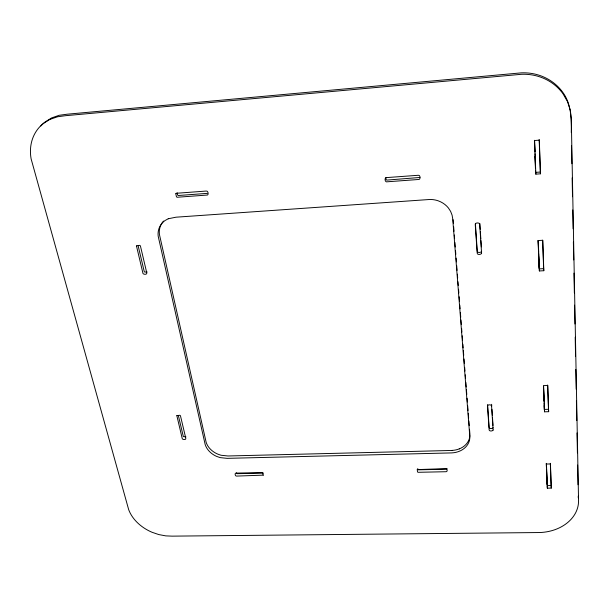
<?xml version="1.0" encoding="UTF-8"?>
<svg xmlns="http://www.w3.org/2000/svg" width="609" height="609" viewBox="0 0 609 609"><rect width="100%" height="100%" fill="white"/><g stroke="black" fill="none" stroke-linecap="round" stroke-linejoin="round"><path stroke-width="0.91" d="M493.145 427.632C492.643 428.835 489.339 429.018 489.149 427.503L487.596 404.536M481.643 251.319C481.125 252.735 477.151 253.062 477.25 251.091L475.378 223.328M419.89 177.478L386.822 180.097L386.114 179.655L385.878 177.645L418.391 175.27C420.256 174.95 420.636 178.939 419.121 179.442L386.395 181.855C384.964 181.535 384.568 178.323 385.893 177.691M207.288 193.373L178.247 195.512L177.661 195.108L177.15 192.771M535.836 174.144L534.603 140.527L539.315 140.154L540.48 173.809L535.836 174.144L535.676 172.377L540.297 172.035L539.178 139.423M147.142 271.957L144.828 272.078L144.242 271.568L138.114 245.693M539.216 268.904L543.631 268.66L543.807 270.716L539.384 270.959L539.269 269.589M548.656 411.692L548.473 409.286L544.37 409.415L544.545 411.813L548.656 411.692L547.757 385.467L543.586 385.619L544.545 411.813M185.935 436.881L183.339 436.569L178.315 415.399M451.878 450.454L227.964 455.981L221.021 455.25L217.626 454.07A19.092 15.141 19.9 0 1 209.298 447.95A18.917 15.004 19.9 0 1 206.131 442.233L159.413 234.396A21.33 18.399 32.3 0 1 161.492 223.876A21.521 18.567 32.3 0 1 163.57 221.059M263.59 473.124L237.129 473.688L236.452 472.828M551.282 488.106L551.099 485.548L547.171 485.617L547.339 488.174L551.282 488.106L550.452 463.951L546.456 464.043L547.339 488.174M417.667 468.625L418.33 469.828L446.618 469.227L447.082 468.587M540.297 172.035L540.48 173.809M453.104 219.682L453.385 223.237M453.659 226.784L454.017 231.298M454.306 234.998L454.596 238.698M454.885 242.397L455.243 247.018M455.532 250.718L455.821 254.417M456.118 258.132L456.407 261.9M456.704 265.676L457.077 270.388M457.367 274.164L457.663 277.932M457.96 281.708L458.257 285.476M458.554 289.252L458.843 293.02M459.14 296.75L459.506 301.402M459.795 305.117L460.084 308.839M460.374 312.554L460.739 317.205M460.96 319.991L461.325 324.643M461.614 328.358L461.904 332.08M462.201 335.795L462.558 340.439M462.855 344.154L463.144 347.868M463.358 350.655L463.723 355.298M464.012 359.013L464.378 363.657M464.667 367.372L464.964 371.087M465.253 374.824L465.55 378.577M465.839 382.323L466.205 387.004M466.425 389.813L466.791 394.495M467.088 398.24L467.377 401.993M467.674 405.761L468.047 410.496M468.268 413.344L468.641 418.086M468.861 420.926L469.234 425.668M469.516 429.276L469.874 433.783M479.831 223.488L480.212 229.349M480.364 231.724L480.828 238.827M480.943 240.585L481.354 246.904M491.623 404.3L491.745 406.112M491.95 409.317L492.338 415.262M492.514 417.911L493.008 425.455M539.384 270.959L538.265 240.547L542.764 240.273L543.807 270.716M534.504 140.298L534.923 151.9M534.991 153.757L535.539 168.647M535.608 170.482L535.676 172.377M538.173 240.471L538.592 251.852M538.66 253.74L539.186 267.96M543.517 386.076L544.081 401.4M544.134 402.884L544.393 409.918M546.349 463.388L546.494 467.324M546.562 469.181L547.133 484.695M534.413 140.527L534.831 151.808M535.006 156.505L535.456 168.731M538.082 240.418L538.501 251.753M538.676 256.473L539.125 268.729M543.525 388.633L543.982 400.92M544.157 405.647L544.294 409.423M546.273 463.358L546.41 467.164M546.585 471.914L547.042 484.269M542.649 240.197L543.631 268.66M547.636 384.995L548.473 409.286M550.33 463.297L551.099 485.548M571.288 132.625C571.455 118.755 571.356 103.812 562.67 92.172A50.448 47.159 -21.7 0 0 540.716 75.782A50.007 46.756 -21.8 0 0 521.312 72.859L67.074 114.218L59.187 115.291L51.521 117.956L44.975 122.059A47.076 39.532 42.2 0 0 40.864 125.972M571.539 145.84L571.881 163.745M572.148 177.874L572.513 196.73M572.764 209.938L573.122 228.809M573.381 242.017L573.724 259.936M573.975 273.129L574.356 292.914M574.584 305.162L574.949 324.003M575.201 337.219L575.558 356.151M575.817 369.404L576.198 389.28M576.411 400.653L576.792 420.591M577.028 432.938L577.408 452.837M577.644 465.048L578.025 484.772M578.238 496.031L578.276 497.911M469.912 434.598A19.861 16.184 5.5 0 1 467.278 442.85A20.013 16.306 5.5 0 1 459.262 448.902M459.315 448.856A19.861 16.184 5.5 0 1 451.924 450.416M175.826 193.738L176.435 196.737L177.067 197.263L207.479 195.032C208.872 194.37 208.004 190.556 206.177 191.059L176.267 193.289L175.826 193.738M493.138 430.053C492.612 431.233 489.324 431.446 489.126 429.924L487.52 406.18C487.284 404.429 490.862 404.475 491.539 405.632L493.138 430.053M417.256 469.6L417.5 471.914L418.071 472.302L446.085 471.716C447.653 471.929 447.364 468.74 446.085 468.618L417.256 469.6M481.59 253.306C481.064 254.729 477.083 255.049 477.182 253.078L475.248 224.447C475.119 222.628 479.032 222.46 479.664 223.853L481.59 253.306M136.469 245.914L142.993 273.502C143.678 274.697 147.439 274.629 146.754 272.817L140.382 245.808L139.651 245.336L136.469 245.914M263.263 475.142L236.635 476.086C235.295 476.367 234.518 473.437 235.736 473.124L262.319 472.561L263.263 475.142M176.838 415.658L182.289 438.784C182.898 439.797 186.08 439.926 185.814 438.457L180.439 415.696L179.784 415.269L176.838 415.658M49.831 119.44L43.262 123.558A47.251 39.638 42.1 0 0 31.424 142.597A46.84 39.281 42.2 0 0 31.12 158.88L128.674 509.649A37.636 28.28 21.1 0 0 140.207 525.164A37.986 28.547 21.1 0 0 152.067 532.281L158.774 534.573L165.8 535.882L172.134 536.141L539.452 532.54A41.009 31.858 1.5 0 0 561.46 526.762A41.328 32.11 1.5 0 0 575.619 512.831A41.024 31.874 1.5 0 0 578.55 500.499L571.303 119.12L570.367 110.473L567.519 101.627L562.944 93.687A50.638 47.327 -21.4 0 0 540.899 77.236A50.204 46.916 -21.5 0 0 521.418 74.298L65.437 115.702L57.52 116.776L49.831 119.44M168.274 218.753L165.047 220.527A21.597 18.613 32.2 0 0 158.842 228.923A21.406 18.445 32.2 0 0 158.188 236.246L205.187 444.57A18.978 15.027 19.9 0 0 210.76 452.723A19.153 15.172 19.9 0 0 216.72 456.43L220.131 457.61L227.088 458.349L451.726 452.906A19.922 16.215 5.6 0 0 462.3 449.769A20.082 16.336 5.6 0 0 468.747 442.515A19.93 16.222 5.6 0 0 469.783 436.211L452.731 218.897L452.091 215.16L450.614 211.376L448.407 207.973A22.419 20.592 3.5 0 0 438.32 200.863A22.221 20.409 3.5 0 0 429.672 199.486L176.009 217.192L168.274 218.753"/></g></svg>
